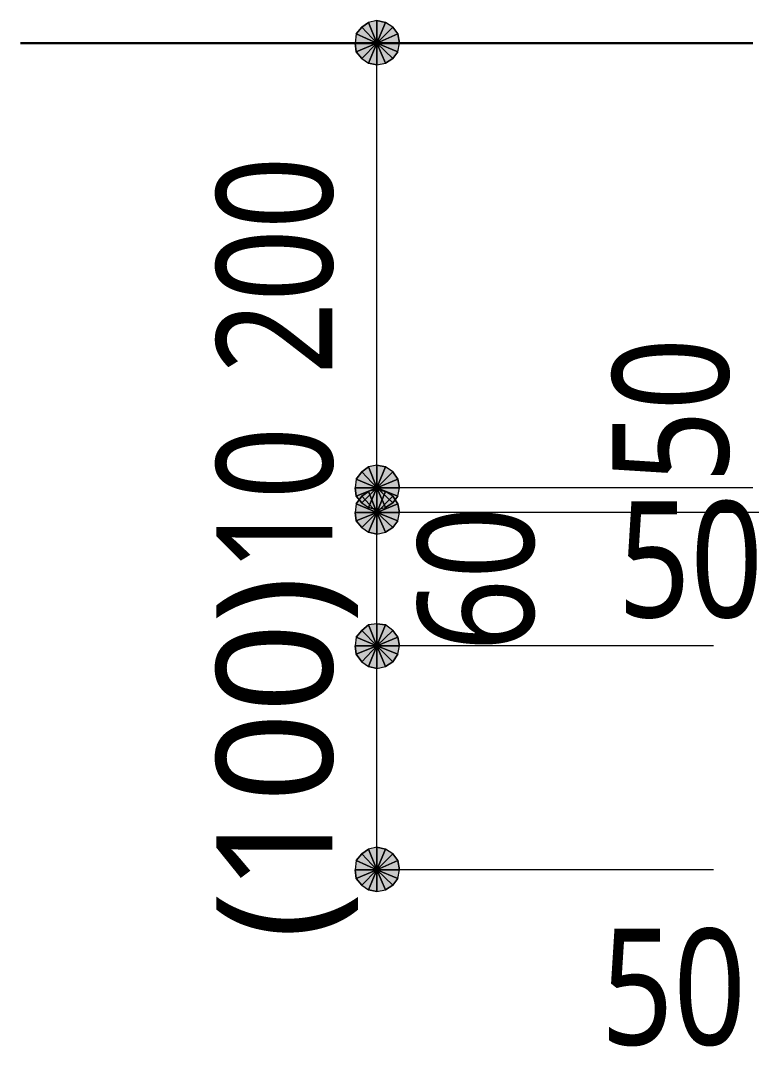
# Model space of a CAD drawing. Header units: millimetres. Extents: x 0 to 420, y 0 to 297.
# Drawn here: x 305.77 to 322.01, y 226.28 to 249.24 of the extents above; entities that cross this region are included whole.
import ezdxf
from ezdxf.enums import TextEntityAlignment as Align

# ---------------------------------------------------------------- set-up
doc = ezdxf.new("R2010")
doc.units = ezdxf.units.MM
doc.styles.add('kst32b', font='NotoSansJP-Variable.ttf')

msp = doc.modelspace()

# ---------------------------------------------------------------- hatches: boundary and pattern name
h = msp.add_hatch(color=7)
h.paths.add_polyline_path([(313.563, 249.195), (313.415, 249.089), (313.754, 248.729), (313.563, 249.195)])
h.paths.add_polyline_path([(313.415, 249.089), (313.754, 248.729), (313.288, 248.941), (313.415, 249.089)])
h.paths.add_polyline_path([(313.754, 248.729), (313.288, 248.941), (313.267, 248.729), (313.754, 248.729)])
h = msp.add_hatch(color=7)
h.paths.add_polyline_path([(313.754, 249.237), (313.563, 249.195), (313.754, 248.729), (313.754, 249.237)])
h.paths.add_polyline_path([(313.563, 249.195), (313.754, 248.729), (313.415, 249.089), (313.563, 249.195)])
h.paths.add_polyline_path([(313.754, 248.729), (313.415, 249.089), (313.288, 248.941), (313.754, 248.729)])
h = msp.add_hatch(color=7)
h.paths.add_polyline_path([(314.113, 249.089), (313.944, 249.195), (313.754, 248.729), (314.113, 249.089)])
h.paths.add_polyline_path([(313.944, 249.195), (313.754, 248.729), (313.754, 249.237), (313.944, 249.195)])
h.paths.add_polyline_path([(313.754, 248.729), (313.754, 249.237), (313.563, 249.195), (313.754, 248.729)])
for points in [[(313.944, 249.195), (313.754, 249.237), (313.754, 248.729), (313.944, 249.195)], [(313.563, 248.285), (313.754, 248.243), (313.754, 248.729), (313.563, 248.285)], [(313.944, 239.247), (313.754, 239.289), (313.754, 238.781), (313.944, 239.247)], [(313.563, 238.337), (313.754, 238.294), (313.754, 238.781), (313.563, 238.337)], [(313.944, 238.696), (313.754, 238.739), (313.754, 238.231), (313.944, 238.696)], [(313.563, 237.786), (313.754, 237.744), (313.754, 238.231), (313.563, 237.786)], [(313.944, 235.712), (313.754, 235.733), (313.754, 235.246), (313.944, 235.712)], [(313.563, 234.781), (313.754, 234.738), (313.754, 235.246), (313.563, 234.781)], [(313.944, 230.696), (313.754, 230.738), (313.754, 230.23), (313.944, 230.696)], [(313.563, 229.785), (313.754, 229.743), (313.754, 230.23), (313.563, 229.785)]]:
    msp.add_hatch(color=7).paths.add_polyline_path(points)
h = msp.add_hatch(color=7)
h.paths.add_polyline_path([(314.262, 248.729), (314.219, 248.941), (313.754, 248.729), (314.262, 248.729)])
h.paths.add_polyline_path([(314.219, 248.941), (313.754, 248.729), (314.113, 249.089), (314.219, 248.941)])
h.paths.add_polyline_path([(313.754, 248.729), (314.113, 249.089), (313.944, 249.195), (313.754, 248.729)])
h = msp.add_hatch(color=7)
h.paths.add_polyline_path([(313.288, 248.941), (313.267, 248.729), (313.754, 248.729), (313.288, 248.941)])
h.paths.add_polyline_path([(313.267, 248.729), (313.754, 248.729), (313.288, 248.539), (313.267, 248.729)])
h.paths.add_polyline_path([(313.754, 248.729), (313.288, 248.539), (313.415, 248.391), (313.754, 248.729)])
h = msp.add_hatch(color=7)
h.paths.add_polyline_path([(314.219, 248.539), (314.262, 248.729), (313.754, 248.729), (314.219, 248.539)])
h.paths.add_polyline_path([(314.262, 248.729), (313.754, 248.729), (314.219, 248.941), (314.262, 248.729)])
h.paths.add_polyline_path([(313.754, 248.729), (314.219, 248.941), (314.113, 249.089), (313.754, 248.729)])
h = msp.add_hatch(color=7)
h.paths.add_polyline_path([(313.267, 248.729), (313.288, 248.539), (313.754, 248.729), (313.267, 248.729)])
h.paths.add_polyline_path([(313.288, 248.539), (313.754, 248.729), (313.415, 248.391), (313.288, 248.539)])
h.paths.add_polyline_path([(313.754, 248.729), (313.415, 248.391), (313.563, 248.285), (313.754, 248.729)])
h = msp.add_hatch(color=7)
h.paths.add_polyline_path([(313.415, 248.391), (313.563, 248.285), (313.754, 248.729), (313.415, 248.391)])
h.paths.add_polyline_path([(313.563, 248.285), (313.754, 248.729), (313.754, 248.243), (313.563, 248.285)])
h.paths.add_polyline_path([(313.754, 248.729), (313.754, 248.243), (313.944, 248.285), (313.754, 248.729)])
h = msp.add_hatch(color=7)
h.paths.add_polyline_path([(313.944, 248.285), (314.113, 248.391), (313.754, 248.729), (313.944, 248.285)])
h.paths.add_polyline_path([(314.113, 248.391), (313.754, 248.729), (314.219, 248.539), (314.113, 248.391)])
h.paths.add_polyline_path([(313.754, 248.729), (314.219, 248.539), (314.262, 248.729), (313.754, 248.729)])
h = msp.add_hatch(color=7)
h.paths.add_polyline_path([(313.754, 248.243), (313.944, 248.285), (313.754, 248.729), (313.754, 248.243)])
h.paths.add_polyline_path([(313.944, 248.285), (313.754, 248.729), (314.113, 248.391), (313.944, 248.285)])
h.paths.add_polyline_path([(313.754, 248.729), (314.113, 248.391), (314.219, 248.539), (313.754, 248.729)])
h = msp.add_hatch(color=7)
h.paths.add_polyline_path([(313.563, 239.247), (313.415, 239.141), (313.754, 238.781), (313.563, 239.247)])
h.paths.add_polyline_path([(313.415, 239.141), (313.754, 238.781), (313.288, 238.972), (313.415, 239.141)])
h.paths.add_polyline_path([(313.754, 238.781), (313.288, 238.972), (313.267, 238.781), (313.754, 238.781)])
h = msp.add_hatch(color=7)
h.paths.add_polyline_path([(313.754, 239.289), (313.563, 239.247), (313.754, 238.781), (313.754, 239.289)])
h.paths.add_polyline_path([(313.563, 239.247), (313.754, 238.781), (313.415, 239.141), (313.563, 239.247)])
h.paths.add_polyline_path([(313.754, 238.781), (313.415, 239.141), (313.288, 238.972), (313.754, 238.781)])
h = msp.add_hatch(color=7)
h.paths.add_polyline_path([(314.113, 239.141), (313.944, 239.247), (313.754, 238.781), (314.113, 239.141)])
h.paths.add_polyline_path([(313.944, 239.247), (313.754, 238.781), (313.754, 239.289), (313.944, 239.247)])
h.paths.add_polyline_path([(313.754, 238.781), (313.754, 239.289), (313.563, 239.247), (313.754, 238.781)])
h = msp.add_hatch(color=7)
h.paths.add_polyline_path([(314.262, 238.781), (314.219, 238.972), (313.754, 238.781), (314.262, 238.781)])
h.paths.add_polyline_path([(314.219, 238.972), (313.754, 238.781), (314.113, 239.141), (314.219, 238.972)])
h.paths.add_polyline_path([(313.754, 238.781), (314.113, 239.141), (313.944, 239.247), (313.754, 238.781)])
h = msp.add_hatch(color=7)
h.paths.add_polyline_path([(314.219, 238.591), (314.262, 238.781), (313.754, 238.781), (314.219, 238.591)])
h.paths.add_polyline_path([(314.262, 238.781), (313.754, 238.781), (314.219, 238.972), (314.262, 238.781)])
h.paths.add_polyline_path([(313.754, 238.781), (314.219, 238.972), (314.113, 239.141), (313.754, 238.781)])
h = msp.add_hatch(color=7)
h.paths.add_polyline_path([(313.288, 238.972), (313.267, 238.781), (313.754, 238.781), (313.288, 238.972)])
h.paths.add_polyline_path([(313.267, 238.781), (313.754, 238.781), (313.288, 238.591), (313.267, 238.781)])
h.paths.add_polyline_path([(313.754, 238.781), (313.288, 238.591), (313.415, 238.442), (313.754, 238.781)])
h = msp.add_hatch(color=7)
h.paths.add_polyline_path([(313.267, 238.781), (313.288, 238.591), (313.754, 238.781), (313.267, 238.781)])
h.paths.add_polyline_path([(313.288, 238.591), (313.754, 238.781), (313.415, 238.442), (313.288, 238.591)])
h.paths.add_polyline_path([(313.754, 238.781), (313.415, 238.442), (313.563, 238.337), (313.754, 238.781)])
h = msp.add_hatch(color=7)
h.paths.add_polyline_path([(313.563, 238.696), (313.415, 238.591), (313.754, 238.231), (313.563, 238.696)])
h.paths.add_polyline_path([(313.415, 238.591), (313.754, 238.231), (313.288, 238.421), (313.415, 238.591)])
h.paths.add_polyline_path([(313.754, 238.231), (313.288, 238.421), (313.267, 238.231), (313.754, 238.231)])
h = msp.add_hatch(color=7)
h.paths.add_polyline_path([(313.754, 238.739), (313.563, 238.696), (313.754, 238.231), (313.754, 238.739)])
h.paths.add_polyline_path([(313.563, 238.696), (313.754, 238.231), (313.415, 238.591), (313.563, 238.696)])
h.paths.add_polyline_path([(313.754, 238.231), (313.415, 238.591), (313.288, 238.421), (313.754, 238.231)])
h = msp.add_hatch(color=7)
h.paths.add_polyline_path([(313.415, 238.442), (313.563, 238.337), (313.754, 238.781), (313.415, 238.442)])
h.paths.add_polyline_path([(313.563, 238.337), (313.754, 238.781), (313.754, 238.294), (313.563, 238.337)])
h.paths.add_polyline_path([(313.754, 238.781), (313.754, 238.294), (313.944, 238.337), (313.754, 238.781)])
h = msp.add_hatch(color=7)
h.paths.add_polyline_path([(314.113, 238.591), (313.944, 238.696), (313.754, 238.231), (314.113, 238.591)])
h.paths.add_polyline_path([(313.944, 238.696), (313.754, 238.231), (313.754, 238.739), (313.944, 238.696)])
h.paths.add_polyline_path([(313.754, 238.231), (313.754, 238.739), (313.563, 238.696), (313.754, 238.231)])
h = msp.add_hatch(color=7)
h.paths.add_polyline_path([(313.944, 238.337), (314.113, 238.442), (313.754, 238.781), (313.944, 238.337)])
h.paths.add_polyline_path([(314.113, 238.442), (313.754, 238.781), (314.219, 238.591), (314.113, 238.442)])
h.paths.add_polyline_path([(313.754, 238.781), (314.219, 238.591), (314.262, 238.781), (313.754, 238.781)])
h = msp.add_hatch(color=7)
h.paths.add_polyline_path([(313.754, 238.294), (313.944, 238.337), (313.754, 238.781), (313.754, 238.294)])
h.paths.add_polyline_path([(313.944, 238.337), (313.754, 238.781), (314.113, 238.442), (313.944, 238.337)])
h.paths.add_polyline_path([(313.754, 238.781), (314.113, 238.442), (314.219, 238.591), (313.754, 238.781)])
h = msp.add_hatch(color=7)
h.paths.add_polyline_path([(314.262, 238.231), (314.219, 238.421), (313.754, 238.231), (314.262, 238.231)])
h.paths.add_polyline_path([(314.219, 238.421), (313.754, 238.231), (314.113, 238.591), (314.219, 238.421)])
h.paths.add_polyline_path([(313.754, 238.231), (314.113, 238.591), (313.944, 238.696), (313.754, 238.231)])
h = msp.add_hatch(color=7)
h.paths.add_polyline_path([(314.219, 238.04), (314.262, 238.231), (313.754, 238.231), (314.219, 238.04)])
h.paths.add_polyline_path([(314.262, 238.231), (313.754, 238.231), (314.219, 238.421), (314.262, 238.231)])
h.paths.add_polyline_path([(313.754, 238.231), (314.219, 238.421), (314.113, 238.591), (313.754, 238.231)])
h = msp.add_hatch(color=7)
h.paths.add_polyline_path([(313.288, 238.421), (313.267, 238.231), (313.754, 238.231), (313.288, 238.421)])
h.paths.add_polyline_path([(313.267, 238.231), (313.754, 238.231), (313.288, 238.04), (313.267, 238.231)])
h.paths.add_polyline_path([(313.754, 238.231), (313.288, 238.04), (313.415, 237.892), (313.754, 238.231)])
h = msp.add_hatch(color=7)
h.paths.add_polyline_path([(313.267, 238.231), (313.288, 238.04), (313.754, 238.231), (313.267, 238.231)])
h.paths.add_polyline_path([(313.288, 238.04), (313.754, 238.231), (313.415, 237.892), (313.288, 238.04)])
h.paths.add_polyline_path([(313.754, 238.231), (313.415, 237.892), (313.563, 237.786), (313.754, 238.231)])
h = msp.add_hatch(color=7)
h.paths.add_polyline_path([(313.415, 237.892), (313.563, 237.786), (313.754, 238.231), (313.415, 237.892)])
h.paths.add_polyline_path([(313.563, 237.786), (313.754, 238.231), (313.754, 237.744), (313.563, 237.786)])
h.paths.add_polyline_path([(313.754, 238.231), (313.754, 237.744), (313.944, 237.786), (313.754, 238.231)])
h = msp.add_hatch(color=7)
h.paths.add_polyline_path([(313.944, 237.786), (314.113, 237.892), (313.754, 238.231), (313.944, 237.786)])
h.paths.add_polyline_path([(314.113, 237.892), (313.754, 238.231), (314.219, 238.04), (314.113, 237.892)])
h.paths.add_polyline_path([(313.754, 238.231), (314.219, 238.04), (314.262, 238.231), (313.754, 238.231)])
h = msp.add_hatch(color=7)
h.paths.add_polyline_path([(313.754, 237.744), (313.944, 237.786), (313.754, 238.231), (313.754, 237.744)])
h.paths.add_polyline_path([(313.944, 237.786), (313.754, 238.231), (314.113, 237.892), (313.944, 237.786)])
h.paths.add_polyline_path([(313.754, 238.231), (314.113, 237.892), (314.219, 238.04), (313.754, 238.231)])
h = msp.add_hatch(color=7)
h.paths.add_polyline_path([(313.563, 235.712), (313.415, 235.585), (313.754, 235.246), (313.563, 235.712)])
h.paths.add_polyline_path([(313.415, 235.585), (313.754, 235.246), (313.288, 235.437), (313.415, 235.585)])
h.paths.add_polyline_path([(313.754, 235.246), (313.288, 235.437), (313.267, 235.246), (313.754, 235.246)])
h = msp.add_hatch(color=7)
h.paths.add_polyline_path([(313.754, 235.733), (313.563, 235.712), (313.754, 235.246), (313.754, 235.733)])
h.paths.add_polyline_path([(313.563, 235.712), (313.754, 235.246), (313.415, 235.585), (313.563, 235.712)])
h.paths.add_polyline_path([(313.754, 235.246), (313.415, 235.585), (313.288, 235.437), (313.754, 235.246)])
h = msp.add_hatch(color=7)
h.paths.add_polyline_path([(314.113, 235.585), (313.944, 235.712), (313.754, 235.246), (314.113, 235.585)])
h.paths.add_polyline_path([(313.944, 235.712), (313.754, 235.246), (313.754, 235.733), (313.944, 235.712)])
h.paths.add_polyline_path([(313.754, 235.246), (313.754, 235.733), (313.563, 235.712), (313.754, 235.246)])
h = msp.add_hatch(color=7)
h.paths.add_polyline_path([(314.262, 235.246), (314.219, 235.437), (313.754, 235.246), (314.262, 235.246)])
h.paths.add_polyline_path([(314.219, 235.437), (313.754, 235.246), (314.113, 235.585), (314.219, 235.437)])
h.paths.add_polyline_path([(313.754, 235.246), (314.113, 235.585), (313.944, 235.712), (313.754, 235.246)])
h = msp.add_hatch(color=7)
h.paths.add_polyline_path([(314.219, 235.056), (314.262, 235.246), (313.754, 235.246), (314.219, 235.056)])
h.paths.add_polyline_path([(314.262, 235.246), (313.754, 235.246), (314.219, 235.437), (314.262, 235.246)])
h.paths.add_polyline_path([(313.754, 235.246), (314.219, 235.437), (314.113, 235.585), (313.754, 235.246)])
h = msp.add_hatch(color=7)
h.paths.add_polyline_path([(313.288, 235.437), (313.267, 235.246), (313.754, 235.246), (313.288, 235.437)])
h.paths.add_polyline_path([(313.267, 235.246), (313.754, 235.246), (313.288, 235.056), (313.267, 235.246)])
h.paths.add_polyline_path([(313.754, 235.246), (313.288, 235.056), (313.415, 234.887), (313.754, 235.246)])
h = msp.add_hatch(color=7)
h.paths.add_polyline_path([(313.267, 235.246), (313.288, 235.056), (313.754, 235.246), (313.267, 235.246)])
h.paths.add_polyline_path([(313.288, 235.056), (313.754, 235.246), (313.415, 234.887), (313.288, 235.056)])
h.paths.add_polyline_path([(313.754, 235.246), (313.415, 234.887), (313.563, 234.781), (313.754, 235.246)])
h = msp.add_hatch(color=7)
h.paths.add_polyline_path([(313.415, 234.887), (313.563, 234.781), (313.754, 235.246), (313.415, 234.887)])
h.paths.add_polyline_path([(313.563, 234.781), (313.754, 235.246), (313.754, 234.738), (313.563, 234.781)])
h.paths.add_polyline_path([(313.754, 235.246), (313.754, 234.738), (313.944, 234.781), (313.754, 235.246)])
h = msp.add_hatch(color=7)
h.paths.add_polyline_path([(313.944, 234.781), (314.113, 234.887), (313.754, 235.246), (313.944, 234.781)])
h.paths.add_polyline_path([(314.113, 234.887), (313.754, 235.246), (314.219, 235.056), (314.113, 234.887)])
h.paths.add_polyline_path([(313.754, 235.246), (314.219, 235.056), (314.262, 235.246), (313.754, 235.246)])
h = msp.add_hatch(color=7)
h.paths.add_polyline_path([(313.754, 234.738), (313.944, 234.781), (313.754, 235.246), (313.754, 234.738)])
h.paths.add_polyline_path([(313.944, 234.781), (313.754, 235.246), (314.113, 234.887), (313.944, 234.781)])
h.paths.add_polyline_path([(313.754, 235.246), (314.113, 234.887), (314.219, 235.056), (313.754, 235.246)])
h = msp.add_hatch(color=7)
h.paths.add_polyline_path([(313.563, 230.696), (313.415, 230.59), (313.754, 230.23), (313.563, 230.696)])
h.paths.add_polyline_path([(313.415, 230.59), (313.754, 230.23), (313.288, 230.441), (313.415, 230.59)])
h.paths.add_polyline_path([(313.754, 230.23), (313.288, 230.441), (313.267, 230.23), (313.754, 230.23)])
h = msp.add_hatch(color=7)
h.paths.add_polyline_path([(313.754, 230.738), (313.563, 230.696), (313.754, 230.23), (313.754, 230.738)])
h.paths.add_polyline_path([(313.563, 230.696), (313.754, 230.23), (313.415, 230.59), (313.563, 230.696)])
h.paths.add_polyline_path([(313.754, 230.23), (313.415, 230.59), (313.288, 230.441), (313.754, 230.23)])
h = msp.add_hatch(color=7)
h.paths.add_polyline_path([(314.113, 230.59), (313.944, 230.696), (313.754, 230.23), (314.113, 230.59)])
h.paths.add_polyline_path([(313.944, 230.696), (313.754, 230.23), (313.754, 230.738), (313.944, 230.696)])
h.paths.add_polyline_path([(313.754, 230.23), (313.754, 230.738), (313.563, 230.696), (313.754, 230.23)])
h = msp.add_hatch(color=7)
h.paths.add_polyline_path([(314.262, 230.23), (314.219, 230.441), (313.754, 230.23), (314.262, 230.23)])
h.paths.add_polyline_path([(314.219, 230.441), (313.754, 230.23), (314.113, 230.59), (314.219, 230.441)])
h.paths.add_polyline_path([(313.754, 230.23), (314.113, 230.59), (313.944, 230.696), (313.754, 230.23)])
h = msp.add_hatch(color=7)
h.paths.add_polyline_path([(314.219, 230.039), (314.262, 230.23), (313.754, 230.23), (314.219, 230.039)])
h.paths.add_polyline_path([(314.262, 230.23), (313.754, 230.23), (314.219, 230.441), (314.262, 230.23)])
h.paths.add_polyline_path([(313.754, 230.23), (314.219, 230.441), (314.113, 230.59), (313.754, 230.23)])
h = msp.add_hatch(color=7)
h.paths.add_polyline_path([(313.288, 230.441), (313.267, 230.23), (313.754, 230.23), (313.288, 230.441)])
h.paths.add_polyline_path([(313.267, 230.23), (313.754, 230.23), (313.288, 230.039), (313.267, 230.23)])
h.paths.add_polyline_path([(313.754, 230.23), (313.288, 230.039), (313.415, 229.891), (313.754, 230.23)])
h = msp.add_hatch(color=7)
h.paths.add_polyline_path([(313.267, 230.23), (313.288, 230.039), (313.754, 230.23), (313.267, 230.23)])
h.paths.add_polyline_path([(313.288, 230.039), (313.754, 230.23), (313.415, 229.891), (313.288, 230.039)])
h.paths.add_polyline_path([(313.754, 230.23), (313.415, 229.891), (313.563, 229.785), (313.754, 230.23)])
h = msp.add_hatch(color=7)
h.paths.add_polyline_path([(313.415, 229.891), (313.563, 229.785), (313.754, 230.23), (313.415, 229.891)])
h.paths.add_polyline_path([(313.563, 229.785), (313.754, 230.23), (313.754, 229.743), (313.563, 229.785)])
h.paths.add_polyline_path([(313.754, 230.23), (313.754, 229.743), (313.944, 229.785), (313.754, 230.23)])
h = msp.add_hatch(color=7)
h.paths.add_polyline_path([(313.944, 229.785), (314.113, 229.891), (313.754, 230.23), (313.944, 229.785)])
h.paths.add_polyline_path([(314.113, 229.891), (313.754, 230.23), (314.219, 230.039), (314.113, 229.891)])
h.paths.add_polyline_path([(313.754, 230.23), (314.219, 230.039), (314.262, 230.23), (313.754, 230.23)])
h = msp.add_hatch(color=7)
h.paths.add_polyline_path([(313.754, 229.743), (313.944, 229.785), (313.754, 230.23), (313.754, 229.743)])
h.paths.add_polyline_path([(313.944, 229.785), (313.754, 230.23), (314.113, 229.891), (313.944, 229.785)])
h.paths.add_polyline_path([(313.754, 230.23), (314.113, 229.891), (314.219, 230.039), (313.754, 230.23)])

# ---------------------------------------------------------------- linework, layer by layer
at = {"lineweight": 0}
for points in [[(313.563, 249.195), (313.754, 248.729), (313.415, 249.089)], [(313.563, 249.195), (313.415, 249.089), (313.754, 248.729)], [(313.754, 249.237), (313.563, 249.195), (313.754, 248.729)], [(313.754, 248.729), (313.754, 249.237), (313.563, 249.195)], [(313.944, 249.195), (313.754, 249.237), (313.754, 248.729)], [(313.944, 249.195), (313.754, 248.729), (313.754, 249.237)], [(313.754, 248.729), (314.113, 249.089), (313.944, 249.195)], [(314.113, 249.089), (313.944, 249.195), (313.754, 248.729)], [(313.288, 248.941), (313.267, 248.729), (313.754, 248.729)], [(313.754, 248.729), (313.288, 248.941), (313.267, 248.729)], [(313.754, 248.729), (313.415, 249.089), (313.288, 248.941)], [(313.415, 249.089), (313.754, 248.729), (313.288, 248.941)], [(314.219, 248.941), (313.754, 248.729), (314.113, 249.089)], [(313.754, 248.729), (314.219, 248.941), (314.113, 249.089)], [(314.262, 248.729), (314.219, 248.941), (313.754, 248.729)], [(314.262, 248.729), (313.754, 248.729), (314.219, 248.941)], [(313.267, 248.729), (313.754, 248.729), (313.288, 248.539)], [(313.267, 248.729), (313.288, 248.539), (313.754, 248.729)], [(313.754, 248.729), (313.288, 248.539), (313.415, 248.391)], [(313.288, 248.539), (313.754, 248.729), (313.415, 248.391)], [(313.415, 248.391), (313.563, 248.285), (313.754, 248.729)], [(313.754, 248.729), (313.415, 248.391), (313.563, 248.285)], [(313.563, 248.285), (313.754, 248.729), (313.754, 248.243)], [(313.563, 248.285), (313.754, 248.243), (313.754, 248.729)], [(313.754, 248.729), (313.754, 248.243), (313.944, 248.285)], [(313.944, 248.285), (314.113, 248.391), (313.754, 248.729)], [(314.113, 248.391), (313.754, 248.729), (314.219, 248.539)], [(313.754, 248.729), (314.219, 248.539), (314.262, 248.729)], [(313.754, 248.243), (313.944, 248.285), (313.754, 248.729)], [(313.944, 248.285), (313.754, 248.729), (314.113, 248.391)], [(313.754, 248.729), (314.113, 248.391), (314.219, 248.539)], [(314.219, 248.539), (314.262, 248.729), (313.754, 248.729)], [(313.563, 239.247), (313.754, 238.781), (313.415, 239.141)], [(313.563, 239.247), (313.415, 239.141), (313.754, 238.781)], [(313.754, 239.289), (313.563, 239.247), (313.754, 238.781)], [(313.754, 238.781), (313.754, 239.289), (313.563, 239.247)], [(313.944, 239.247), (313.754, 239.289), (313.754, 238.781)], [(313.944, 239.247), (313.754, 238.781), (313.754, 239.289)], [(313.754, 238.781), (314.113, 239.141), (313.944, 239.247)], [(314.113, 239.141), (313.944, 239.247), (313.754, 238.781)], [(313.754, 238.781), (313.415, 239.141), (313.288, 238.972)], [(313.415, 239.141), (313.754, 238.781), (313.288, 238.972)], [(314.219, 238.972), (313.754, 238.781), (314.113, 239.141)], [(313.754, 238.781), (314.219, 238.972), (314.113, 239.141)], [(313.288, 238.972), (313.267, 238.781), (313.754, 238.781)], [(313.754, 238.781), (313.288, 238.972), (313.267, 238.781)], [(314.262, 238.781), (314.219, 238.972), (313.754, 238.781)], [(314.262, 238.781), (313.754, 238.781), (314.219, 238.972)], [(313.267, 238.781), (313.754, 238.781), (313.288, 238.591)], [(313.267, 238.781), (313.288, 238.591), (313.754, 238.781)], [(313.754, 238.781), (313.288, 238.591), (313.415, 238.442)], [(313.288, 238.591), (313.754, 238.781), (313.415, 238.442)], [(313.754, 238.231), (313.415, 238.591), (313.288, 238.421)], [(313.415, 238.591), (313.754, 238.231), (313.288, 238.421)], [(313.415, 238.442), (313.563, 238.337), (313.754, 238.781)], [(313.754, 238.781), (313.415, 238.442), (313.563, 238.337)], [(313.563, 238.696), (313.754, 238.231), (313.415, 238.591)], [(313.563, 238.696), (313.415, 238.591), (313.754, 238.231)], [(313.563, 238.337), (313.754, 238.781), (313.754, 238.294)], [(313.563, 238.337), (313.754, 238.294), (313.754, 238.781)], [(313.754, 238.739), (313.563, 238.696), (313.754, 238.231)], [(313.754, 238.231), (313.754, 238.739), (313.563, 238.696)], [(313.754, 238.781), (313.754, 238.294), (313.944, 238.337)], [(313.944, 238.337), (314.113, 238.442), (313.754, 238.781)], [(314.113, 238.442), (313.754, 238.781), (314.219, 238.591)], [(313.754, 238.781), (314.219, 238.591), (314.262, 238.781)], [(313.754, 238.294), (313.944, 238.337), (313.754, 238.781)], [(313.944, 238.337), (313.754, 238.781), (314.113, 238.442)], [(313.754, 238.781), (314.113, 238.442), (314.219, 238.591)], [(314.219, 238.591), (314.262, 238.781), (313.754, 238.781)], [(313.944, 238.696), (313.754, 238.739), (313.754, 238.231)], [(313.944, 238.696), (313.754, 238.231), (313.754, 238.739)], [(313.754, 238.231), (314.113, 238.591), (313.944, 238.696)], [(314.113, 238.591), (313.944, 238.696), (313.754, 238.231)], [(314.219, 238.421), (313.754, 238.231), (314.113, 238.591)], [(313.754, 238.231), (314.219, 238.421), (314.113, 238.591)], [(313.288, 238.421), (313.267, 238.231), (313.754, 238.231)], [(313.754, 238.231), (313.288, 238.421), (313.267, 238.231)], [(314.262, 238.231), (314.219, 238.421), (313.754, 238.231)], [(314.262, 238.231), (313.754, 238.231), (314.219, 238.421)], [(313.267, 238.231), (313.754, 238.231), (313.288, 238.04)], [(313.267, 238.231), (313.288, 238.04), (313.754, 238.231)], [(313.754, 238.231), (313.288, 238.04), (313.415, 237.892)], [(313.288, 238.04), (313.754, 238.231), (313.415, 237.892)], [(313.415, 237.892), (313.563, 237.786), (313.754, 238.231)], [(313.754, 238.231), (313.415, 237.892), (313.563, 237.786)], [(313.563, 237.786), (313.754, 238.231), (313.754, 237.744)], [(313.563, 237.786), (313.754, 237.744), (313.754, 238.231)], [(313.754, 238.231), (313.754, 237.744), (313.944, 237.786)], [(313.944, 237.786), (314.113, 237.892), (313.754, 238.231)], [(314.113, 237.892), (313.754, 238.231), (314.219, 238.04)], [(313.754, 238.231), (314.219, 238.04), (314.262, 238.231)], [(313.754, 237.744), (313.944, 237.786), (313.754, 238.231)], [(313.944, 237.786), (313.754, 238.231), (314.113, 237.892)], [(313.754, 238.231), (314.113, 237.892), (314.219, 238.04)], [(314.219, 238.04), (314.262, 238.231), (313.754, 238.231)], [(313.754, 235.246), (313.415, 235.585), (313.288, 235.437)], [(313.415, 235.585), (313.754, 235.246), (313.288, 235.437)], [(313.563, 235.712), (313.754, 235.246), (313.415, 235.585)], [(313.563, 235.712), (313.415, 235.585), (313.754, 235.246)], [(313.754, 235.733), (313.563, 235.712), (313.754, 235.246)], [(313.754, 235.246), (313.754, 235.733), (313.563, 235.712)], [(313.944, 235.712), (313.754, 235.733), (313.754, 235.246)], [(313.944, 235.712), (313.754, 235.246), (313.754, 235.733)], [(313.754, 235.246), (314.113, 235.585), (313.944, 235.712)], [(314.113, 235.585), (313.944, 235.712), (313.754, 235.246)], [(314.219, 235.437), (313.754, 235.246), (314.113, 235.585)], [(313.754, 235.246), (314.219, 235.437), (314.113, 235.585)], [(313.288, 235.437), (313.267, 235.246), (313.754, 235.246)], [(313.754, 235.246), (313.288, 235.437), (313.267, 235.246)], [(314.262, 235.246), (314.219, 235.437), (313.754, 235.246)], [(314.262, 235.246), (313.754, 235.246), (314.219, 235.437)], [(313.267, 235.246), (313.754, 235.246), (313.288, 235.056)], [(313.267, 235.246), (313.288, 235.056), (313.754, 235.246)], [(313.754, 235.246), (313.288, 235.056), (313.415, 234.887)], [(313.288, 235.056), (313.754, 235.246), (313.415, 234.887)], [(313.415, 234.887), (313.563, 234.781), (313.754, 235.246)], [(313.754, 235.246), (313.415, 234.887), (313.563, 234.781)], [(313.563, 234.781), (313.754, 235.246), (313.754, 234.738)], [(313.563, 234.781), (313.754, 234.738), (313.754, 235.246)], [(313.754, 235.246), (313.754, 234.738), (313.944, 234.781)], [(313.944, 234.781), (314.113, 234.887), (313.754, 235.246)], [(314.113, 234.887), (313.754, 235.246), (314.219, 235.056)], [(313.754, 235.246), (314.219, 235.056), (314.262, 235.246)], [(313.754, 234.738), (313.944, 234.781), (313.754, 235.246)], [(313.944, 234.781), (313.754, 235.246), (314.113, 234.887)], [(313.754, 235.246), (314.113, 234.887), (314.219, 235.056)], [(314.219, 235.056), (314.262, 235.246), (313.754, 235.246)], [(313.754, 230.23), (313.415, 230.59), (313.288, 230.441)], [(313.415, 230.59), (313.754, 230.23), (313.288, 230.441)], [(313.563, 230.696), (313.754, 230.23), (313.415, 230.59)], [(313.563, 230.696), (313.415, 230.59), (313.754, 230.23)], [(313.754, 230.738), (313.563, 230.696), (313.754, 230.23)], [(313.754, 230.23), (313.754, 230.738), (313.563, 230.696)], [(313.944, 230.696), (313.754, 230.738), (313.754, 230.23)], [(313.944, 230.696), (313.754, 230.23), (313.754, 230.738)], [(313.754, 230.23), (314.113, 230.59), (313.944, 230.696)], [(314.113, 230.59), (313.944, 230.696), (313.754, 230.23)], [(314.219, 230.441), (313.754, 230.23), (314.113, 230.59)], [(313.754, 230.23), (314.219, 230.441), (314.113, 230.59)], [(313.288, 230.441), (313.267, 230.23), (313.754, 230.23)], [(313.754, 230.23), (313.288, 230.441), (313.267, 230.23)], [(314.262, 230.23), (314.219, 230.441), (313.754, 230.23)], [(314.262, 230.23), (313.754, 230.23), (314.219, 230.441)], [(313.267, 230.23), (313.754, 230.23), (313.288, 230.039)], [(313.267, 230.23), (313.288, 230.039), (313.754, 230.23)], [(313.754, 230.23), (313.288, 230.039), (313.415, 229.891)], [(313.288, 230.039), (313.754, 230.23), (313.415, 229.891)], [(313.415, 229.891), (313.563, 229.785), (313.754, 230.23)], [(313.754, 230.23), (313.415, 229.891), (313.563, 229.785)], [(313.563, 229.785), (313.754, 230.23), (313.754, 229.743)], [(313.563, 229.785), (313.754, 229.743), (313.754, 230.23)], [(313.754, 230.23), (313.754, 229.743), (313.944, 229.785)], [(313.944, 229.785), (314.113, 229.891), (313.754, 230.23)], [(314.113, 229.891), (313.754, 230.23), (314.219, 230.039)], [(313.754, 230.23), (314.219, 230.039), (314.262, 230.23)], [(313.754, 229.743), (313.944, 229.785), (313.754, 230.23)], [(313.944, 229.785), (313.754, 230.23), (314.113, 229.891)], [(313.754, 230.23), (314.113, 229.891), (314.219, 230.039)], [(314.219, 230.039), (314.262, 230.23), (313.754, 230.23)]]:
    msp.add_lwpolyline(points, close=True, dxfattribs=at)
at = {"lineweight": 30}
msp.add_lwpolyline([(327.639, 248.729), (305.774, 248.729)], dxfattribs=at)
at = {"lineweight": 13}
for points in [[(326.178, 248.729), (313.711, 248.729)], [(313.754, 230.23), (313.754, 235.246), (313.754, 238.231), (313.754, 238.781), (313.754, 248.729)], [(324.083, 238.781), (313.754, 238.781)], [(324.083, 238.231), (313.754, 238.231)], [(321.289, 235.246), (313.754, 235.246)], [(321.289, 230.23), (313.754, 230.23)]]:
    msp.add_lwpolyline(points, dxfattribs=at)

# ---------------------------------------------------------------- texts
at = {"style": 'kst32b'}
for s, p, p2 in [('200', (312.759, 241.321), (312.759, 246.194)), ('50', (321.628, 238.887), (321.628, 242.136)), ('10', (312.759, 236.897), (312.759, 240.146)), ('50', (319.151, 235.881), (322.4, 235.881)), ('60', (317.267, 235.119), (317.267, 238.368)), ('(100)', (312.759, 228.685), (312.759, 236.806)), ('50', (318.77, 226.314), (322.019, 226.314))]:
    msp.add_text(s, height=2.5989, dxfattribs=at).set_placement(p, p2, align=Align.FIT)

doc.saveas('drawing.dxf')
